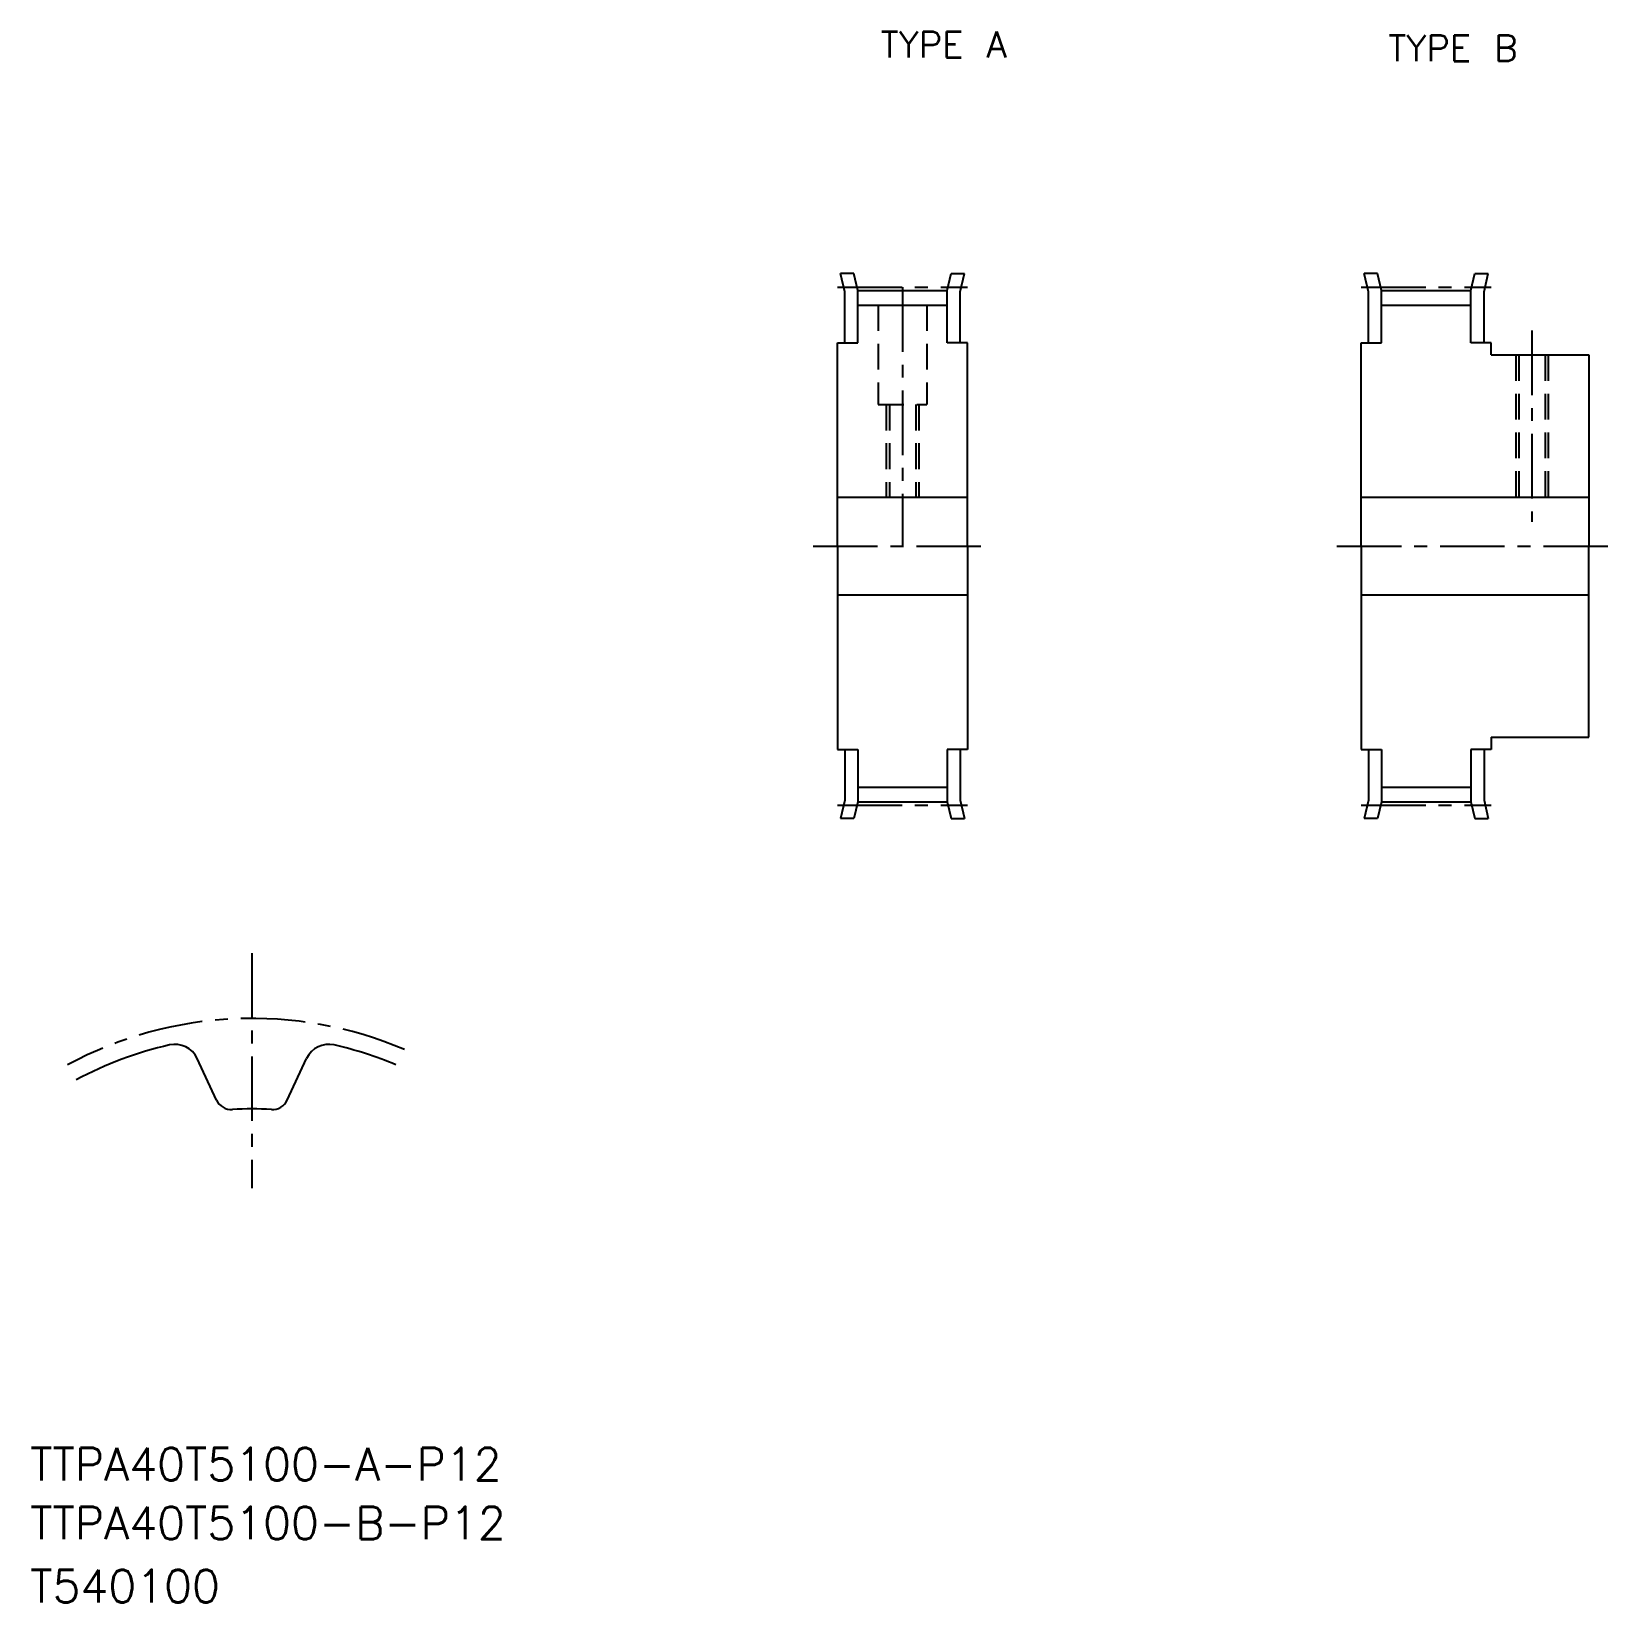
# Model space of a CAD drawing. Extents: x 10 to 205, y 10 to 203.
import ezdxf

# ---------------------------------------------------------------- set-up
doc = ezdxf.new("R2010")
doc.units = 0
doc.header["$LTSCALE"] = 0.25
doc.linetypes.add('CENTER', pattern=[50.8, 31.75, -6.35, 6.35, -6.35])
doc.linetypes.add('DASHED', pattern=[19.05, 12.7, -6.35])
doc.layers.get('0').update_dxf_attribs({"linetype": 'CONTINUOUS'})
doc.layers.add('CENTER', color=1, linetype='CENTER')
doc.styles.get("Standard").update_dxf_attribs({"font": 'txt.shx'})

msp = doc.modelspace()

# ---------------------------------------------------------------- linework, layer by layer
for p, q in [((110.14, 171.09), (109.61, 173.35)), ((111.25, 173.35), (109.61, 173.35)), ((111.74, 171.28), (111.25, 173.35)), ((122.74, 171.28), (123.23, 173.35)), ((123.23, 173.35), (124.87, 173.35)), ((124.34, 171.09), (124.87, 173.35)), ((174.53, 171.09), (174, 173.35)), ((175.65, 173.35), (174, 173.35)), ((176.13, 171.28), (175.65, 173.35)), ((187.13, 171.28), (187.62, 173.35)), ((187.62, 173.35), (189.26, 173.35)), ((188.73, 171.09), (189.26, 173.35)), ((111.74, 164.85), (111.74, 171.28)), ((111.74, 171.28), (122.74, 171.28)), ((122.74, 164.85), (122.74, 171.28)), ((176.13, 171.28), (187.13, 171.28)), ((176.13, 164.85), (176.13, 171.28)), ((187.13, 164.85), (187.13, 171.28)), ((110.14, 164.85), (110.14, 171.09)), ((111.74, 169.48), (122.74, 169.48)), ((124.34, 164.85), (124.34, 171.09)), ((174.53, 164.85), (174.53, 171.09)), ((176.13, 169.48), (187.13, 169.48)), ((188.73, 164.85), (188.73, 171.09)), ((109.24, 139.85), (109.24, 164.85)), ((109.24, 164.85), (111.74, 164.85)), ((125.24, 164.85), (122.74, 164.85)), ((125.24, 139.85), (125.24, 164.85)), ((173.63, 139.85), (173.63, 164.85)), ((173.63, 164.85), (176.13, 164.85)), ((189.63, 164.85), (187.13, 164.85)), ((189.63, 163.35), (189.63, 164.85)), ((189.63, 163.35), (201.63, 163.35)), ((201.63, 163.35), (201.63, 139.85)), ((109.24, 145.85), (125.24, 145.85)), ((173.63, 145.85), (201.63, 145.85)), ((109.24, 139.85), (109.24, 114.85)), ((125.24, 139.85), (125.24, 114.85)), ((173.63, 139.85), (173.63, 114.85)), ((201.63, 116.35), (201.63, 139.85)), ((109.24, 133.85), (125.24, 133.85)), ((173.63, 133.85), (201.63, 133.85)), ((109.24, 114.85), (111.74, 114.85)), ((110.14, 114.85), (110.14, 108.61)), ((111.74, 114.85), (111.74, 108.43)), ((122.74, 114.85), (122.74, 108.43)), ((125.24, 114.85), (122.74, 114.85)), ((124.34, 114.85), (124.34, 108.61)), ((173.63, 114.85), (176.13, 114.85)), ((174.53, 114.85), (174.53, 108.61)), ((176.13, 114.85), (176.13, 108.43)), ((187.13, 114.85), (187.13, 108.43)), ((189.63, 114.85), (187.13, 114.85)), ((188.73, 114.85), (188.73, 108.61)), ((189.63, 116.35), (201.63, 116.35)), ((189.63, 116.35), (189.63, 114.85)), ((111.74, 110.23), (122.74, 110.23)), ((176.13, 110.23), (187.13, 110.23)), ((110.14, 108.61), (109.61, 106.35)), ((111.74, 108.43), (111.25, 106.35)), ((111.74, 108.43), (122.74, 108.43)), ((122.74, 108.43), (123.23, 106.35)), ((124.34, 108.61), (124.87, 106.35)), ((174.53, 108.61), (174, 106.35)), ((176.13, 108.43), (175.65, 106.35)), ((176.13, 108.43), (187.13, 108.43)), ((187.13, 108.43), (187.62, 106.35)), ((188.73, 108.61), (189.26, 106.35)), ((111.25, 106.35), (109.61, 106.35)), ((123.23, 106.35), (124.87, 106.35)), ((175.65, 106.35), (174, 106.35)), ((187.62, 106.35), (189.26, 106.35)), ((32.91, 71.74), (30.52, 76.87)), ((41.59, 71.74), (43.98, 76.87))]:
    msp.add_line(p, q)
at = {"color": 3, "linetype": 'DASHED'}
for p, q in [((114.24, 169.48), (114.24, 157.25)), ((120.24, 169.48), (120.24, 157.25)), ((192.63, 163.35), (192.63, 145.85)), ((193.01, 163.35), (193.01, 145.85)), ((196.25, 163.35), (196.25, 145.85)), ((196.63, 163.35), (196.63, 145.85)), ((114.24, 157.25), (120.24, 157.25)), ((115.24, 157.25), (115.24, 145.85)), ((115.62, 157.25), (115.62, 145.85)), ((118.86, 157.25), (118.86, 145.85)), ((119.24, 157.25), (119.24, 145.85))]:
    msp.add_line(p, q, dxfattribs=at)
for centre, radius, start, end in [((37.25, 34.04), 45.62, 102.8128, 118.2365), ((27.8, 75.6), 3, 25, 102.8128), ((46.7, 75.6), 3, 77.1872, 155), ((37.25, 34.04), 45.62, 67.1553, 77.1872), ((34.72, 72.58), 2, 205, 273.7512), ((37.25, 34.04), 36.62, 86.2488, 93.7512), ((39.78, 72.58), 2, 266.2488, 335)]:
    msp.add_arc(centre, radius, start, end)
at = {"layer": 'CENTER'}
for p, q in [((109.24, 171.68), (125.24, 171.68)), ((117.24, 171.68), (117.24, 139.85)), ((173.63, 171.68), (189.63, 171.68)), ((194.63, 166.35), (194.63, 142.85)), ((106.24, 139.85), (128.24, 139.85)), ((170.63, 139.85), (204.63, 139.85)), ((109.24, 108.02), (125.24, 108.02)), ((173.63, 108.02), (189.63, 108.02))]:
    msp.add_line(p, q, dxfattribs=at)
at = {"layer": 'CENTER', "color": 1, "linetype": 'CENTER'}
msp.add_line((37.25, 89.82), (37.25, 60.91), dxfattribs=at)
msp.add_arc((37.25, 34.04), 47.75, 66.8722, 118.3317, dxfattribs=at)

# ---------------------------------------------------------------- texts
for s, height, p in [('TYPE A', 3.2, (114.56, 199.9)), ('TYPE B', 3.2, (176.97, 199.48)), ('TTPA40T5100-A-P12', 4, (10, 25)), ('TTPA40T5100-B-P12', 4, (10, 17.76)), ('T540100', 4, (10, 10))]:
    msp.add_text(s, height=height).set_placement(p)

doc.saveas('drawing.dxf')
